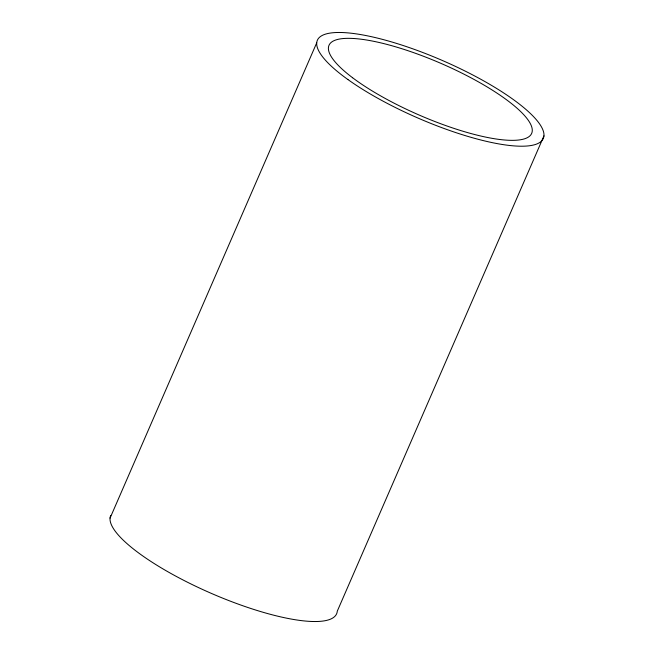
<?xml version="1.0" encoding="UTF-8"?>
<svg xmlns="http://www.w3.org/2000/svg" width="654" height="654" viewBox="0 0 654 654"><rect width="100%" height="100%" fill="white"/><g stroke="black" fill="none" stroke-linecap="round" stroke-linejoin="round"><path stroke-width="0.98" d="M110.052 518.131L316.724 42.821M543.948 135.868L337.276 611.179A123.181 31.261 23.5 0 1 215.836 595.312A123.181 31.261 23.5 0 1 110.739 515.466M347.961 79.575A123.181 31.261 23.5 0 0 539.329 142.744A123.181 31.261 23.5 0 0 403.722 45.706A123.181 31.261 23.5 0 0 347.961 79.575M352.604 77.752A110.477 28.032 23.5 0 0 526.306 138.157A110.477 28.032 23.5 0 0 412.102 52.116A110.477 28.032 23.5 0 0 352.604 77.752"/></g></svg>
